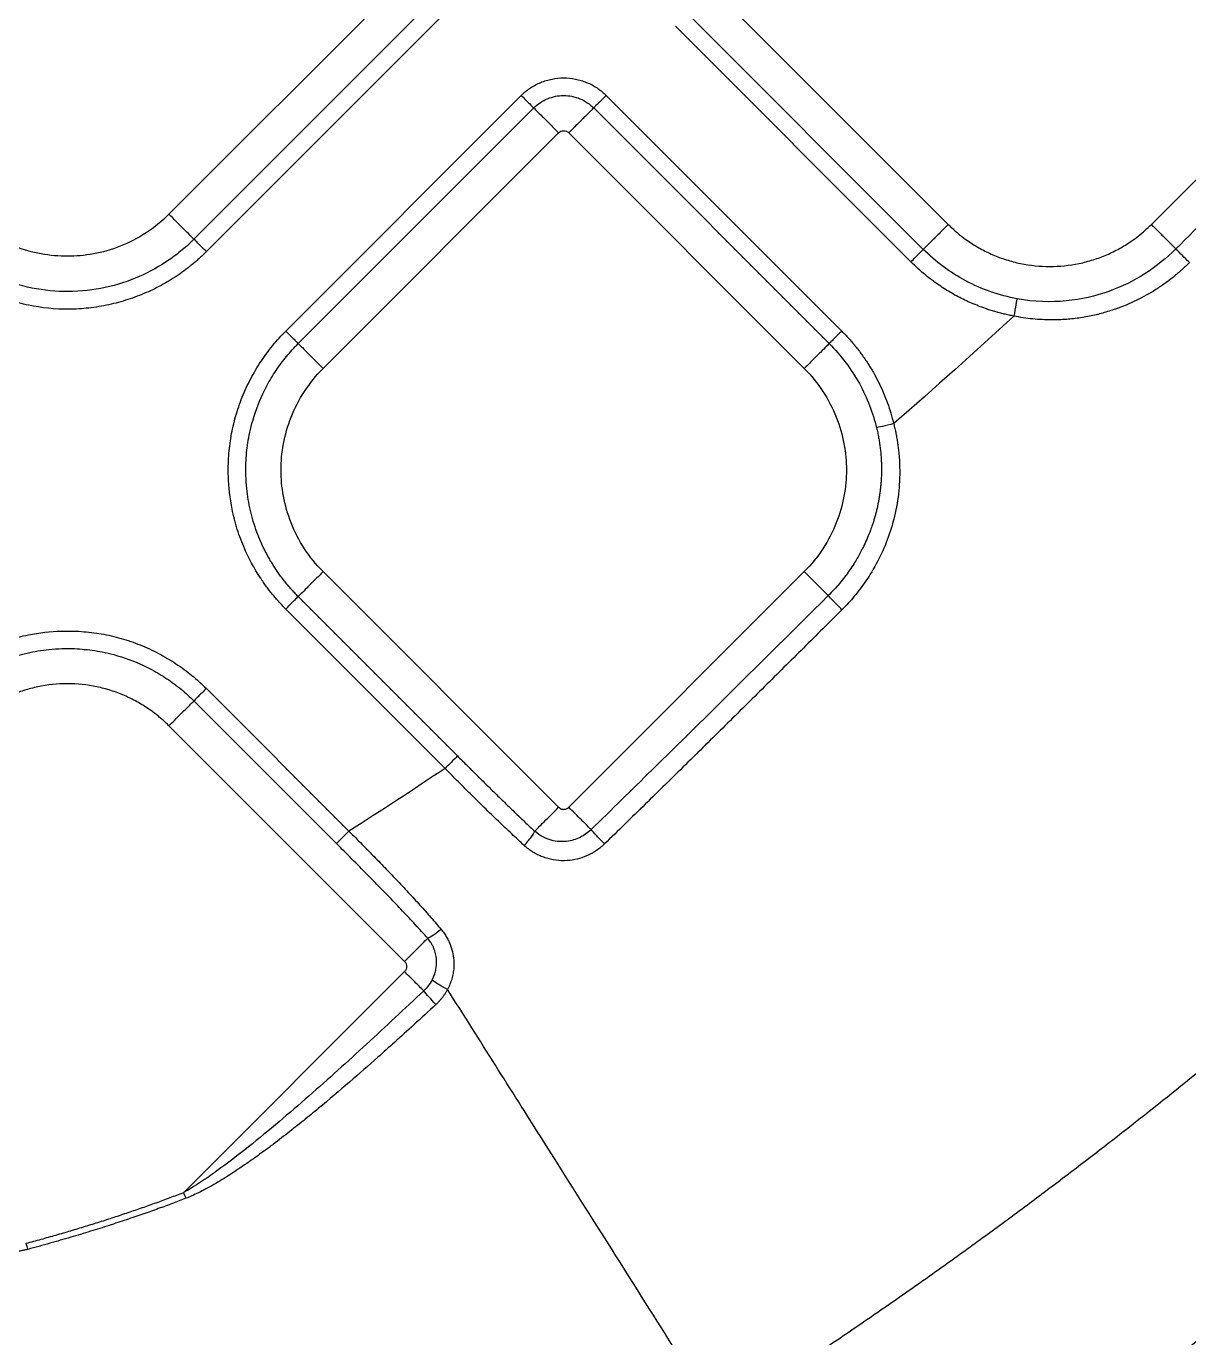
# Model space of a CAD drawing. Extents: x 0 to 84, y -21 to 126.
# Drawn here: x 47.715 to 50.966, y 25.892 to 29.559 of the extents above; entities that cross this region are included whole.
import ezdxf

# ---------------------------------------------------------------- set-up
doc = ezdxf.new("R2010")
doc.units = 0
doc.header["$MEASUREMENT"] = 0
doc.layers.add('1', color=4, linetype='Continuous')

# ---------------------------------------------------------------- blocks, each defined once
blk = doc.blocks.new('PRODIGY')
at = {"layer": '1', "color": 3, "linetype": 'Continuous', "lineweight": 25}
for p, q in [((48.7729, 29.6919), (48.1143, 29.0332)), ((50.2935, 29.0047), (49.6349, 29.6634)), ((50.8615, 29.0047), (51.5202, 29.6634)), ((48.8426, 29.6222), (48.184, 28.9635)), ((50.2238, 28.935), (49.5652, 29.5937)), ((48.8775, 29.5873), (48.2188, 28.9287)), ((50.189, 28.9002), (49.5303, 29.5588)), ((48.4408, 28.7067), (49.0994, 29.3653)), ((49.3369, 29.3653), (49.9955, 28.7067)), ((48.4756, 28.6718), (49.1343, 29.3305)), ((49.302, 29.3305), (49.9607, 28.6718)), ((48.5453, 28.6021), (49.204, 29.2608)), ((49.2323, 29.2608), (49.891, 28.6021)), ((48.5453, 28.0341), (49.204, 27.3755)), ((49.891, 28.0341), (49.2323, 27.3755)), ((48.4756, 27.9644), (48.9212, 27.5189)), ((48.8863, 27.4841), (48.4408, 27.9296)), ((48.2188, 27.7076), (48.6175, 27.3088)), ((48.5827, 27.274), (48.1839, 27.6727)), ((48.7729, 26.9444), (48.1142, 27.603)), ((48.7729, 26.9161), (48.1555, 26.2987))]:
    blk.add_line(p, q, dxfattribs=at)
for points, knots in [([(49.0994, 29.3653), (49.1014, 29.3673), (49.1053, 29.3711), (49.1116, 29.3764), (49.1181, 29.3815), (49.1271, 29.3878), (49.1389, 29.3949), (49.1539, 29.4019), (49.1694, 29.4075), (49.1907, 29.4128), (49.2181, 29.4157), (49.2456, 29.4128), (49.2669, 29.4075), (49.2824, 29.4019), (49.2974, 29.3949), (49.31, 29.3874), (49.3204, 29.3799), (49.329, 29.373), (49.3342, 29.3679), (49.3369, 29.3653)], [0, 0, 0, 0, 0.031198, 0.062422, 0.093752, 0.125266, 0.187622, 0.250173, 0.31267, 0.375042, 0.499989, 0.624937, 0.687308, 0.749825, 0.812368, 0.874743, 0.916727, 0.958417, 1, 1, 1, 1]), ([(50.9299, 28.9363), (50.9973, 29.0036), (51.155, 29.1613), (51.3127, 29.319), (51.4031, 29.4093)], [0, 0, 0, 0, 0.426871, 1, 1, 1, 1]), ([(49.0994, 29.3653), (49.1077, 29.3571), (49.116, 29.3489), (49.1286, 29.3362), (49.1329, 29.3319), (49.1343, 29.3305)], [0, 0, 0, 0, 0.5, 0.5, 1, 1, 1, 1]), ([(49.1343, 29.3305), (49.1451, 29.3414), (49.1584, 29.3501), (49.1872, 29.3621), (49.2028, 29.3652), (49.2335, 29.3652), (49.2491, 29.3621), (49.2779, 29.3501), (49.2912, 29.3414), (49.302, 29.3305)], [0, 0, 0, 0, 0.25, 0.25, 0.5, 0.5, 0.75, 0.75, 1, 1, 1, 1]), ([(49.3369, 29.3653), (49.3329, 29.3614), (49.3288, 29.3573), (49.3208, 29.3493), (49.317, 29.3455), (49.3105, 29.339), (49.3078, 29.3363), (49.3039, 29.3324), (49.3026, 29.3311), (49.302, 29.3305)], [0, 0, 0, 0, 0.25, 0.25, 0.5, 0.5, 0.75, 0.75, 1, 1, 1, 1]), ([(49.1343, 29.3305), (49.1356, 29.3292), (49.1383, 29.3265), (49.1466, 29.3182), (49.1523, 29.3125), (49.1656, 29.2993), (49.1732, 29.2917), (49.1887, 29.2761), (49.1966, 29.2682), (49.204, 29.2608)], [0, 0, 0, 0, 0.25, 0.25, 0.5, 0.5, 0.75, 0.75, 1, 1, 1, 1]), ([(49.302, 29.3305), (49.3007, 29.3292), (49.298, 29.3265), (49.2896, 29.3181), (49.284, 29.3125), (49.2707, 29.2992), (49.2631, 29.2916), (49.2476, 29.2761), (49.2397, 29.2682), (49.2323, 29.2608)], [0, 0, 0, 0, 0.25, 0.25, 0.5, 0.5, 0.75, 0.75, 1, 1, 1, 1]), ([(48.1143, 29.0332), (48.0947, 29.0136), (48.073, 28.9961), (48.0271, 28.9661), (48.0028, 28.9536), (47.9534, 28.934), (47.9282, 28.9269), (47.8785, 28.9177), (47.8539, 28.9156), (47.8066, 28.9156), (47.782, 28.9177), (47.7323, 28.9269), (47.7071, 28.934), (47.6577, 28.9536), (47.6334, 28.9661), (47.5875, 28.9961), (47.5659, 29.0136), (47.5463, 29.0332)], [0, 0, 0, 0, 0.125, 0.125, 0.25, 0.25, 0.375, 0.375, 0.5, 0.5, 0.625, 0.625, 0.75, 0.75, 0.875, 0.875, 1, 1, 1, 1]), ([(48.184, 28.9635), (48.1827, 28.9648), (48.1799, 28.9675), (48.1716, 28.9759), (48.1659, 28.9816), (48.1526, 28.9949), (48.145, 29.0025), (48.1295, 29.018), (48.1216, 29.0259), (48.1143, 29.0332)], [0, 0, 0, 0, 0.25, 0.25, 0.5, 0.5, 0.75, 0.75, 1, 1, 1, 1]), ([(50.2935, 29.0047), (50.2862, 28.9974), (50.2783, 28.9895), (50.2628, 28.974), (50.2552, 28.9664), (50.2419, 28.9531), (50.2362, 28.9474), (50.2279, 28.939), (50.2252, 28.9363), (50.2238, 28.935)], [0, 0, 0, 0, 0.25, 0.25, 0.5, 0.5, 0.75, 0.75, 1, 1, 1, 1]), ([(50.2935, 29.0047), (50.2965, 29.0019), (50.3023, 28.9961), (50.3114, 28.9879), (50.3206, 28.9799), (50.3302, 28.9722), (50.3399, 28.9648), (50.3572, 28.9526), (50.3828, 28.9367), (50.4183, 28.9193), (50.4558, 28.9053), (50.5087, 28.8914), (50.5775, 28.8842), (50.6464, 28.8914), (50.6993, 28.9053), (50.7368, 28.9193), (50.7723, 28.9368), (50.8014, 28.9547), (50.825, 28.9721), (50.8439, 28.9877), (50.8557, 28.9991), (50.8615, 29.0047)], [0, 0, 0, 0, 0.019458, 0.038879, 0.058283, 0.077687, 0.097108, 0.116567, 0.178329, 0.240094, 0.30443, 0.368769, 0.500007, 0.631244, 0.695581, 0.75992, 0.821682, 0.883447, 0.922321, 0.961124, 1, 1, 1, 1]), ([(50.8615, 29.0047), (50.8684, 28.9978), (50.8758, 28.9905), (50.8903, 28.9759), (50.8975, 28.9688), (50.9104, 28.9559), (50.916, 28.9502), (50.9249, 28.9414), (50.9281, 28.9382), (50.9299, 28.9363)], [0, 0, 0, 0, 0.25, 0.25, 0.5, 0.5, 0.75, 0.75, 1, 1, 1, 1]), ([(48.2188, 28.9287), (48.2154, 28.9253), (48.2086, 28.9186), (48.1981, 28.9089), (48.1874, 28.8995), (48.1765, 28.8904), (48.1654, 28.8817), (48.1541, 28.8732), (48.1321, 28.8576), (48.0983, 28.8366), (48.0503, 28.813), (47.9995, 28.7938), (47.9457, 28.7793), (47.8904, 28.7701), (47.8151, 28.7656), (47.7397, 28.7733), (47.6669, 28.7919), (47.615, 28.8108), (47.5658, 28.8345), (47.5278, 28.8579), (47.4993, 28.8783), (47.4793, 28.8942), (47.46, 28.9109), (47.4478, 28.9227), (47.4417, 28.9287)], [0, 0, 0, 0, 0.0166174, 0.0331677, 0.0496617, 0.0661107, 0.0825258, 0.0989183, 0.1152994, 0.1762698, 0.2371843, 0.3009618, 0.3648091, 0.430666, 0.495613, 0.62695, 0.691916, 0.7565624, 0.8189448, 0.8815631, 0.9112656, 0.9408633, 0.9704201, 1, 1, 1, 1]), ([(48.184, 28.9635), (48.1734, 28.9529), (48.1626, 28.9431), (48.1395, 28.9238), (48.1274, 28.9145), (48.0891, 28.8881), (48.0611, 28.8723), (48.0011, 28.846), (47.9691, 28.8355), (47.9027, 28.8211), (47.8683, 28.8173), (47.7993, 28.8168), (47.7647, 28.8202), (47.6974, 28.8338), (47.6647, 28.844), (47.6032, 28.8703), (47.5744, 28.8862), (47.5217, 28.9223), (47.4978, 28.9423), (47.4766, 28.9635)], [0, 0, 0, 0, 0.0625, 0.0625, 0.125, 0.125, 0.25, 0.25, 0.375, 0.375, 0.5, 0.5, 0.625, 0.625, 0.75, 0.75, 0.875, 0.875, 1, 1, 1, 1]), ([(48.2188, 28.9287), (48.2151, 28.9324), (48.2112, 28.9363), (48.2034, 28.9441), (48.1996, 28.9479), (48.193, 28.9545), (48.1901, 28.9573), (48.186, 28.9615), (48.1846, 28.9629), (48.184, 28.9635)], [0, 0, 0, 0, 0.25, 0.25, 0.5, 0.5, 0.75, 0.75, 1, 1, 1, 1]), ([(50.189, 28.9002), (50.1929, 28.9041), (50.1971, 28.9082), (50.205, 28.9162), (50.2088, 28.92), (50.2154, 28.9265), (50.2181, 28.9292), (50.222, 28.9332), (50.2232, 28.9344), (50.2238, 28.935)], [0, 0, 0, 0, 0.25, 0.25, 0.5, 0.5, 0.75, 0.75, 1, 1, 1, 1]), ([(50.4859, 28.797), (50.4361, 28.8063), (50.3872, 28.8234), (50.2981, 28.8708), (50.2579, 28.901), (50.2238, 28.935)], [0, 0, 0, 0, 0.5, 0.5, 1, 1, 1, 1]), ([(50.9299, 28.9363), (50.9043, 28.9107), (50.8758, 28.8877), (50.8133, 28.8477), (50.7792, 28.8307), (50.7055, 28.8044), (50.6658, 28.7951), (50.5803, 28.7868), (50.5345, 28.7879), (50.4859, 28.797)], [0, 0, 0, 0, 0.25, 0.25, 0.5, 0.5, 0.75, 0.75, 1, 1, 1, 1]), ([(50.9681, 28.898), (50.9598, 28.9064), (50.9511, 28.9151), (50.9372, 28.929), (50.9321, 28.9342), (50.9299, 28.9363)], [0, 0, 0, 0, 0.5, 0.5, 1, 1, 1, 1]), ([(50.4768, 28.7485), (50.4723, 28.7494), (50.4634, 28.7511), (50.45, 28.7542), (50.4368, 28.7575), (50.4236, 28.7612), (50.4105, 28.7652), (50.3887, 28.7724), (50.3586, 28.7841), (50.3212, 28.8021), (50.2852, 28.8228), (50.2547, 28.8436), (50.2294, 28.8633), (50.2086, 28.8811), (50.1955, 28.8938), (50.189, 28.9002)], [0, 0, 0, 0, 0.041477, 0.082904, 0.124305, 0.165706, 0.207133, 0.248612, 0.374308, 0.50001, 0.625705, 0.751407, 0.834304, 0.9171, 1, 1, 1, 1]), ([(50.9681, 28.898), (50.9645, 28.8945), (50.9574, 28.8874), (50.9462, 28.8772), (50.9349, 28.8673), (50.9233, 28.8577), (50.9114, 28.8485), (50.8993, 28.8395), (50.8869, 28.831), (50.861, 28.814), (50.82, 28.7912), (50.7696, 28.7703), (50.7255, 28.7566), (50.6878, 28.7476), (50.6488, 28.7413), (50.6134, 28.7383), (50.5826, 28.7376), (50.5562, 28.7383), (50.5298, 28.7404), (50.5033, 28.7436), (50.4857, 28.7469), (50.4768, 28.7485)], [0, 0, 0, 0, 0.02828, 0.056488, 0.084642, 0.112762, 0.140867, 0.168976, 0.197109, 0.225285, 0.34261, 0.459824, 0.530753, 0.601684, 0.677005, 0.751983, 0.800954, 0.850133, 0.899629, 0.949549, 1, 1, 1, 1]), ([(50.4859, 28.797), (50.4855, 28.7951), (50.4844, 28.789), (50.4811, 28.7715), (50.479, 28.76), (50.4768, 28.7485)], [0, 0, 0, 0, 0.5, 0.5, 1, 1, 1, 1]), ([(48.4408, 27.9296), (48.4373, 27.9331), (48.4303, 27.9403), (48.4202, 27.9513), (48.4104, 27.9625), (48.4008, 27.9741), (48.3916, 27.9859), (48.3827, 27.9979), (48.3675, 28.0198), (48.3475, 28.0523), (48.3241, 28.0997), (48.3044, 28.1519), (48.287, 28.2199), (48.2792, 28.2891), (48.2805, 28.3575), (48.2872, 28.4134), (48.2998, 28.4685), (48.3182, 28.5221), (48.342, 28.5735), (48.3659, 28.6139), (48.3872, 28.6445), (48.4041, 28.6663), (48.4218, 28.6872), (48.4345, 28.7002), (48.4408, 28.7067)], [0, 0, 0, 0, 0.017341, 0.034665, 0.051985, 0.069313, 0.086663, 0.104047, 0.121478, 0.179141, 0.236743, 0.304922, 0.372836, 0.480686, 0.54577, 0.610337, 0.67596, 0.741895, 0.807114, 0.872629, 0.904913, 0.936849, 0.968517, 1, 1, 1, 1]), ([(48.4756, 27.9644), (48.4724, 27.9678), (48.4659, 27.9744), (48.4565, 27.9846), (48.4475, 27.995), (48.4388, 28.0055), (48.4305, 28.0162), (48.4225, 28.027), (48.4149, 28.0379), (48.4077, 28.049), (48.4008, 28.0601), (48.3942, 28.0713), (48.3881, 28.0825), (48.3822, 28.0938), (48.3766, 28.1053), (48.369, 28.1221), (48.3557, 28.1549), (48.3409, 28.2045), (48.3319, 28.2579), (48.3285, 28.3095), (48.3298, 28.3595), (48.3366, 28.408), (48.3501, 28.4659), (48.367, 28.5121), (48.3877, 28.5534), (48.4, 28.5752), (48.4134, 28.5963), (48.4277, 28.6166), (48.4429, 28.636), (48.4588, 28.6545), (48.47, 28.6661), (48.4756, 28.6718)], [0, 0, 0, 0, 0.017777, 0.035429, 0.05295, 0.070335, 0.087579, 0.104677, 0.121626, 0.138422, 0.15506, 0.171537, 0.18785, 0.204007, 0.220236, 0.23663, 0.2744, 0.355233, 0.434068, 0.480754, 0.552371, 0.624938, 0.667358, 0.779414, 0.811539, 0.843523, 0.875326, 0.90691, 0.93824, 0.96928, 1, 1, 1, 1]), ([(48.4408, 28.7067), (48.4447, 28.7028), (48.4489, 28.6986), (48.4568, 28.6907), (48.4606, 28.6868), (48.4672, 28.6803), (48.4699, 28.6776), (48.4738, 28.6737), (48.475, 28.6725), (48.4756, 28.6718)], [0, 0, 0, 0, 0.25, 0.25, 0.5, 0.5, 0.75, 0.75, 1, 1, 1, 1]), ([(48.4756, 28.6718), (48.477, 28.6705), (48.4797, 28.6678), (48.488, 28.6595), (48.4937, 28.6538), (48.507, 28.6405), (48.5146, 28.6329), (48.5301, 28.6174), (48.538, 28.6095), (48.5453, 28.6021)], [0, 0, 0, 0, 0.25, 0.25, 0.5, 0.5, 0.75, 0.75, 1, 1, 1, 1]), ([(49.9607, 28.6718), (49.9594, 28.6705), (49.9567, 28.6678), (49.9483, 28.6595), (49.9426, 28.6538), (49.9293, 28.6405), (49.9217, 28.6329), (49.9062, 28.6174), (49.8983, 28.6095), (49.891, 28.6021)], [0, 0, 0, 0, 0.25, 0.25, 0.5, 0.5, 0.75, 0.75, 1, 1, 1, 1]), ([(49.9955, 28.7067), (49.9918, 28.703), (49.9879, 28.6991), (49.9801, 28.6913), (49.9763, 28.6875), (49.9697, 28.6809), (49.9669, 28.678), (49.9627, 28.6738), (49.9613, 28.6725), (49.9607, 28.6718)], [0, 0, 0, 0, 0.25, 0.25, 0.5, 0.5, 0.75, 0.75, 1, 1, 1, 1]), ([(49.9607, 28.6718), (49.9943, 28.6382), (50.0227, 28.6), (50.067, 28.5197), (50.083, 28.4777), (50.093, 28.4362)], [0, 0, 0, 0, 0.5, 0.5, 1, 1, 1, 1]), ([(49.9955, 28.7067), (49.999, 28.7031), (50.0061, 28.6959), (50.0163, 28.6849), (50.0262, 28.6735), (50.0357, 28.662), (50.0449, 28.6501), (50.0538, 28.6381), (50.0624, 28.6258), (50.0706, 28.6132), (50.0785, 28.6004), (50.0886, 28.583), (50.1003, 28.5608), (50.1129, 28.5334), (50.1238, 28.5055), (50.1334, 28.477), (50.1384, 28.4576), (50.1409, 28.4479)], [0, 0, 0, 0, 0.050227, 0.100305, 0.150269, 0.200158, 0.25001, 0.299862, 0.349751, 0.399717, 0.449795, 0.500023, 0.600319, 0.700163, 0.799857, 0.899703, 1, 1, 1, 1]), ([(48.5453, 28.0341), (48.5257, 28.0538), (48.5082, 28.0754), (48.4782, 28.1213), (48.4657, 28.1456), (48.4461, 28.195), (48.439, 28.2202), (48.4298, 28.2699), (48.4277, 28.2945), (48.4277, 28.3418), (48.4298, 28.3664), (48.439, 28.4161), (48.4461, 28.4413), (48.4657, 28.4907), (48.4782, 28.515), (48.5082, 28.5609), (48.5257, 28.5825), (48.5453, 28.6021)], [0, 0, 0, 0, 0.125, 0.125, 0.25, 0.25, 0.375, 0.375, 0.5, 0.5, 0.625, 0.625, 0.75, 0.75, 0.875, 0.875, 1, 1, 1, 1]), ([(49.891, 28.6021), (49.9106, 28.5825), (49.9281, 28.5609), (49.9581, 28.515), (49.9706, 28.4907), (49.9902, 28.4413), (49.9973, 28.4161), (50.0065, 28.3664), (50.0086, 28.3418), (50.0086, 28.2945), (50.0065, 28.2699), (49.9973, 28.2202), (49.9902, 28.195), (49.9706, 28.1456), (49.9581, 28.1213), (49.9281, 28.0754), (49.9106, 28.0538), (49.891, 28.0341)], [0, 0, 0, 0, 0.125, 0.125, 0.25, 0.25, 0.375, 0.375, 0.5, 0.5, 0.625, 0.625, 0.75, 0.75, 0.875, 0.875, 1, 1, 1, 1]), ([(50.093, 28.4362), (50.0941, 28.4316), (50.0963, 28.4225), (50.0989, 28.4087), (50.1012, 28.3951), (50.1031, 28.3817), (50.1046, 28.3683), (50.1057, 28.3552), (50.1064, 28.3422), (50.1068, 28.3293), (50.1069, 28.3166), (50.1066, 28.304), (50.106, 28.2916), (50.1051, 28.2794), (50.1039, 28.2673), (50.1025, 28.2554), (50.1007, 28.2436), (50.0987, 28.232), (50.0965, 28.2205), (50.094, 28.2092), (50.0912, 28.198), (50.0882, 28.187), (50.085, 28.1762), (50.081, 28.1637), (50.073, 28.1411), (50.0618, 28.1146), (50.0462, 28.0839), (50.0324, 28.0601), (50.0176, 28.0378), (50.0038, 28.019), (49.9893, 28.001), (49.9741, 27.9836), (49.9633, 27.9726), (49.958, 27.9671)], [0, 0, 0, 0, 0.027815, 0.055219, 0.082222, 0.108839, 0.135082, 0.160966, 0.186504, 0.211711, 0.236602, 0.261193, 0.2855, 0.30954, 0.333329, 0.356878, 0.380201, 0.40331, 0.426216, 0.44893, 0.471462, 0.493824, 0.516024, 0.538074, 0.570821, 0.657057, 0.706897, 0.773029, 0.818816, 0.864352, 0.909693, 0.954892, 1, 1, 1, 1]), ([(50.1409, 28.4479), (50.1421, 28.4433), (50.1443, 28.4342), (50.1472, 28.4204), (50.1498, 28.4066), (50.152, 28.3926), (50.1539, 28.3786), (50.1563, 28.3563), (50.1581, 28.3256), (50.1574, 28.2757), (50.1504, 28.2152), (50.1331, 28.1476), (50.1082, 28.0844), (50.083, 28.0382), (50.0616, 28.0056), (50.0467, 27.985), (50.0309, 27.9651), (50.0141, 27.9459), (50.0022, 27.9338), (49.9963, 27.9277)], [0, 0, 0, 0, 0.024909, 0.049809, 0.074718, 0.099652, 0.124628, 0.149663, 0.218816, 0.288086, 0.414434, 0.541084, 0.657872, 0.774949, 0.819984, 0.864917, 0.909839, 0.954838, 1, 1, 1, 1]), ([(50.1409, 28.4479), (50.1296, 28.4451), (50.1183, 28.4423), (50.1009, 28.4381), (50.0949, 28.4367), (50.093, 28.4362)], [0, 0, 0, 0, 0.5, 0.5, 1, 1, 1, 1]), ([(52.6513, 28.1611), (52.5986, 28.1084), (52.506, 28.0158), (52.361, 27.8718), (52.2186, 27.7321), (52.0012, 27.5221), (51.7207, 27.2595), (51.4209, 26.993), (51.1707, 26.7804), (50.9702, 26.6157), (50.7674, 26.4549), (50.5942, 26.3223), (50.4514, 26.2162), (50.3398, 26.1347), (50.2271, 26.0543), (50.1135, 25.9748), (49.9991, 25.8964), (49.8838, 25.8191), (49.7678, 25.7429), (49.6898, 25.6931), (49.6508, 25.6682)], [0, 0, 0, 0, 0.057161, 0.100529, 0.156792, 0.210186, 0.332506, 0.451558, 0.517962, 0.584399, 0.65065, 0.71651, 0.751786, 0.787139, 0.822554, 0.858014, 0.893503, 0.929007, 0.964511, 1, 1, 1, 1]), ([(48.5453, 28.0341), (48.538, 28.0268), (48.5301, 28.0189), (48.5146, 28.0034), (48.507, 27.9958), (48.4937, 27.9825), (48.488, 27.9768), (48.4797, 27.9685), (48.477, 27.9658), (48.4756, 27.9644)], [0, 0, 0, 0, 0.25, 0.25, 0.5, 0.5, 0.75, 0.75, 1, 1, 1, 1]), ([(49.958, 27.9671), (49.9557, 27.9695), (49.9522, 27.9729), (49.9431, 27.982), (49.9375, 27.9876), (49.925, 28.0001), (49.9182, 28.0069), (49.9044, 28.0207), (49.8975, 28.0276), (49.891, 28.0341)], [0, 0, 0, 0, 0.25, 0.25, 0.5, 0.5, 0.75, 0.75, 1, 1, 1, 1]), ([(48.4408, 27.9296), (48.4445, 27.9333), (48.4484, 27.9372), (48.4562, 27.945), (48.46, 27.9488), (48.4666, 27.9554), (48.4695, 27.9583), (48.4736, 27.9624), (48.475, 27.9638), (48.4756, 27.9644)], [0, 0, 0, 0, 0.25, 0.25, 0.5, 0.5, 0.75, 0.75, 1, 1, 1, 1]), ([(49.958, 27.9671), (49.8506, 27.8605), (49.7417, 27.7525), (49.5207, 27.5343), (49.4086, 27.424), (49.2948, 27.3129)], [0, 0, 0, 0, 0.5, 0.5, 1, 1, 1, 1]), ([(49.9963, 27.9277), (49.9882, 27.9359), (49.9797, 27.9445), (49.9658, 27.9588), (49.9605, 27.9644), (49.958, 27.9671)], [0, 0, 0, 0, 0.5, 0.5, 1, 1, 1, 1]), ([(49.9963, 27.9277), (49.9604, 27.892), (49.8882, 27.8203), (49.7794, 27.7123), (49.6694, 27.6035), (49.5582, 27.4939), (49.4458, 27.3835), (49.3702, 27.3099), (49.3323, 27.2729)], [0, 0, 0, 0, 0.1628528, 0.3272374, 0.4931473, 0.6605784, 0.8295291, 1, 1, 1, 1]), ([(47.4417, 27.7076), (47.4452, 27.7111), (47.4523, 27.7181), (47.4633, 27.7282), (47.4746, 27.738), (47.4861, 27.7475), (47.4979, 27.7567), (47.51, 27.7656), (47.5318, 27.7808), (47.5644, 27.8008), (47.6118, 27.8242), (47.664, 27.8439), (47.732, 27.8614), (47.8012, 27.8691), (47.8696, 27.8678), (47.9254, 27.8611), (47.9805, 27.8486), (48.0341, 27.8302), (48.0855, 27.8063), (48.1259, 27.7824), (48.1566, 27.7611), (48.1784, 27.7443), (48.1993, 27.7265), (48.2123, 27.7139), (48.2188, 27.7076)], [0, 0, 0, 0, 0.017341, 0.034665, 0.051985, 0.069313, 0.086663, 0.104047, 0.121478, 0.179141, 0.236743, 0.304922, 0.372836, 0.480686, 0.54577, 0.610337, 0.67596, 0.741895, 0.807114, 0.872629, 0.904913, 0.936849, 0.968517, 1, 1, 1, 1]), ([(47.4765, 27.6727), (47.4798, 27.676), (47.4865, 27.6825), (47.4967, 27.6919), (47.5071, 27.7009), (47.5176, 27.7096), (47.5283, 27.7179), (47.5391, 27.7259), (47.55, 27.7335), (47.5611, 27.7407), (47.5722, 27.7476), (47.5833, 27.7541), (47.5946, 27.7603), (47.6059, 27.7662), (47.6174, 27.7718), (47.6342, 27.7794), (47.6669, 27.7926), (47.7166, 27.8075), (47.77, 27.8164), (47.8216, 27.8199), (47.8716, 27.8186), (47.9201, 27.8118), (47.978, 27.7983), (48.0242, 27.7814), (48.0655, 27.7607), (48.0873, 27.7483), (48.1084, 27.735), (48.1287, 27.7207), (48.1481, 27.7055), (48.1666, 27.6896), (48.1782, 27.6783), (48.1839, 27.6727)], [0, 0, 0, 0, 0.017777, 0.035429, 0.05295, 0.070335, 0.087579, 0.104677, 0.121626, 0.138421, 0.155059, 0.171537, 0.18785, 0.204007, 0.220236, 0.23663, 0.2744, 0.355233, 0.434067, 0.480754, 0.552372, 0.624938, 0.667358, 0.779414, 0.811539, 0.843523, 0.875326, 0.90691, 0.93824, 0.96928, 1, 1, 1, 1]), ([(50.069, 25.2107), (50.0892, 25.2244), (50.1296, 25.2518), (50.1897, 25.2931), (50.2493, 25.3345), (50.3083, 25.376), (50.3669, 25.4175), (50.425, 25.4591), (50.4826, 25.5007), (50.5397, 25.5423), (50.5963, 25.584), (50.6525, 25.6257), (50.7081, 25.6674), (50.7632, 25.7091), (50.8179, 25.7508), (50.872, 25.7925), (51.0425, 25.9249), (51.3263, 26.1533), (51.7076, 26.4795), (52.074, 26.8103), (52.3787, 27.0988), (52.6347, 27.3489), (52.8424, 27.5556), (52.9803, 27.6943), (53.049, 27.7634)], [0, 0, 0, 0, 0.01876, 0.037418, 0.055974, 0.074429, 0.092781, 0.111032, 0.129179, 0.147225, 0.165167, 0.183006, 0.200742, 0.218375, 0.235903, 0.253327, 0.270646, 0.40095, 0.531522, 0.653345, 0.777016, 0.85107, 0.925839, 1, 1, 1, 1]), ([(48.1142, 27.603), (48.1113, 27.6059), (48.1055, 27.6116), (48.0964, 27.6199), (48.0871, 27.6278), (48.0776, 27.6355), (48.0678, 27.6429), (48.0506, 27.6552), (48.025, 27.671), (47.9895, 27.6884), (47.952, 27.7025), (47.8991, 27.7164), (47.8302, 27.7235), (47.7614, 27.7164), (47.7085, 27.7025), (47.6709, 27.6884), (47.6355, 27.671), (47.6064, 27.653), (47.5828, 27.6357), (47.5639, 27.62), (47.5521, 27.6087), (47.5462, 27.603)], [0, 0, 0, 0, 0.019458, 0.038879, 0.058283, 0.077687, 0.097108, 0.116567, 0.178329, 0.240094, 0.30443, 0.368769, 0.500007, 0.631244, 0.695581, 0.75992, 0.821682, 0.883447, 0.922321, 0.961124, 1, 1, 1, 1]), ([(48.2188, 27.7076), (48.2149, 27.7037), (48.2107, 27.6995), (48.2027, 27.6915), (48.1989, 27.6877), (48.1924, 27.6812), (48.1897, 27.6785), (48.1858, 27.6746), (48.1845, 27.6733), (48.1839, 27.6727)], [0, 0, 0, 0, 0.25, 0.25, 0.5, 0.5, 0.75, 0.75, 1, 1, 1, 1]), ([(48.1142, 27.603), (48.1216, 27.6104), (48.1295, 27.6183), (48.145, 27.6338), (48.1526, 27.6414), (48.1659, 27.6547), (48.1716, 27.6604), (48.1799, 27.6687), (48.1826, 27.6714), (48.1839, 27.6727)], [0, 0, 0, 0, 0.25, 0.25, 0.5, 0.5, 0.75, 0.75, 1, 1, 1, 1]), ([(48.9212, 27.5189), (48.9198, 27.5175), (48.9154, 27.5132), (48.9028, 27.5006), (48.8946, 27.4923), (48.8863, 27.4841)], [0, 0, 0, 0, 0.5, 0.5, 1, 1, 1, 1]), ([(48.9212, 27.5189), (48.9291, 27.511), (48.9449, 27.4952), (48.9687, 27.4716), (48.9925, 27.448), (49.0164, 27.4245), (49.0403, 27.401), (49.0643, 27.3777), (49.0884, 27.3544), (49.1126, 27.3313), (49.1288, 27.3161), (49.137, 27.3084)], [0, 0, 0, 0, 0.1110617, 0.2221013, 0.3331327, 0.4441703, 0.555229, 0.6663244, 0.7774729, 0.888692, 1, 1, 1, 1]), ([(49.1076, 27.2687), (49.1019, 27.2739), (49.0902, 27.2847), (49.0725, 27.3013), (49.0541, 27.3186), (49.0353, 27.3366), (49.0158, 27.3553), (48.9926, 27.378), (48.9637, 27.4065), (48.9271, 27.443), (48.9006, 27.4697), (48.8863, 27.4841)], [0, 0, 0, 0, 0.076213, 0.155242, 0.237091, 0.32176, 0.409251, 0.499565, 0.636621, 0.803435, 1, 1, 1, 1]), ([(49.137, 27.3084), (49.1392, 27.3107), (49.1427, 27.3142), (49.1518, 27.3233), (49.1574, 27.3289), (49.1699, 27.3414), (49.1767, 27.3482), (49.1905, 27.362), (49.1975, 27.3689), (49.204, 27.3755)], [0, 0, 0, 0, 0.25, 0.25, 0.5, 0.5, 0.75, 0.75, 1, 1, 1, 1]), ([(49.204, 27.3755), (49.2047, 27.3749), (49.2059, 27.3737), (49.2081, 27.3723), (49.2109, 27.3709), (49.2142, 27.3699), (49.2182, 27.3695), (49.2221, 27.3699), (49.2258, 27.3711), (49.2294, 27.3729), (49.2313, 27.3746), (49.2323, 27.3755)], [0, 0, 0, 0, 0.082905, 0.165885, 0.250407, 0.376046, 0.500113, 0.624129, 0.749819, 0.875798, 1, 1, 1, 1]), ([(49.2948, 27.3129), (49.2918, 27.3159), (49.2879, 27.3199), (49.2787, 27.3291), (49.2734, 27.3344), (49.262, 27.3457), (49.256, 27.3517), (49.244, 27.3638), (49.238, 27.3698), (49.2323, 27.3755)], [0, 0, 0, 0, 0.25, 0.25, 0.5, 0.5, 0.75, 0.75, 1, 1, 1, 1]), ([(48.6175, 27.3088), (48.6093, 27.3006), (48.601, 27.2923), (48.5884, 27.2797), (48.584, 27.2754), (48.5827, 27.274)], [0, 0, 0, 0, 0.5, 0.5, 1, 1, 1, 1]), ([(48.6175, 27.3088), (48.6238, 27.3025), (48.6359, 27.2903), (48.6532, 27.2727), (48.6689, 27.2568), (48.6903, 27.235), (48.7169, 27.2077), (48.7503, 27.1729), (48.7832, 27.1379), (48.8158, 27.1023), (48.8465, 27.068), (48.8659, 27.0453), (48.8754, 27.0342)], [0, 0, 0, 0, 0.070991, 0.136019, 0.195083, 0.248182, 0.378072, 0.497252, 0.631247, 0.759685, 0.882593, 1, 1, 1, 1]), ([(49.1076, 27.2687), (49.1148, 27.2765), (49.1217, 27.2848), (49.1322, 27.299), (49.1358, 27.3049), (49.137, 27.3084)], [0, 0, 0, 0, 0.5, 0.5, 1, 1, 1, 1]), ([(49.2948, 27.3129), (49.2858, 27.3042), (49.2753, 27.2969), (49.2522, 27.2857), (49.2396, 27.2818), (49.2194, 27.2794), (49.2125, 27.2792), (49.1982, 27.2801), (49.1907, 27.2813), (49.1754, 27.2854), (49.1676, 27.2884), (49.152, 27.2966), (49.1442, 27.3018), (49.137, 27.3084)], [0, 0, 0, 0, 0.25, 0.25, 0.5, 0.5, 0.625, 0.625, 0.75, 0.75, 0.875, 0.875, 1, 1, 1, 1]), ([(49.3323, 27.2729), (49.3249, 27.2805), (49.317, 27.2887), (49.3036, 27.303), (49.2981, 27.3091), (49.2948, 27.3129)], [0, 0, 0, 0, 0.5, 0.5, 1, 1, 1, 1]), ([(48.8379, 27.0094), (48.8322, 27.0157), (48.8208, 27.0284), (48.8033, 27.0473), (48.7856, 27.0663), (48.7675, 27.0854), (48.7492, 27.1046), (48.7306, 27.1239), (48.7039, 27.1515), (48.6691, 27.187), (48.626, 27.2306), (48.5971, 27.2595), (48.5827, 27.274)], [0, 0, 0, 0, 0.069668, 0.139971, 0.210917, 0.282517, 0.354779, 0.427711, 0.501321, 0.667385, 0.833587, 1, 1, 1, 1]), ([(49.3323, 27.2729), (49.3306, 27.2713), (49.3271, 27.2681), (49.3217, 27.2635), (49.3161, 27.2591), (49.3102, 27.2549), (49.3037, 27.2506), (49.2964, 27.2464), (49.2829, 27.2394), (49.2627, 27.2317), (49.2344, 27.2261), (49.2042, 27.2255), (49.1786, 27.2302), (49.159, 27.2366), (49.145, 27.2427), (49.1317, 27.2501), (49.1191, 27.2587), (49.1115, 27.2653), (49.1076, 27.2687)], [0, 0, 0, 0, 0.028446, 0.056984, 0.08567, 0.114558, 0.143703, 0.179789, 0.215672, 0.326889, 0.438942, 0.564014, 0.690185, 0.753138, 0.81506, 0.876482, 0.937948, 1, 1, 1, 1]), ([(48.8754, 27.0342), (48.8682, 27.0281), (48.8607, 27.0224), (48.8475, 27.0137), (48.8418, 27.0106), (48.8379, 27.0094)], [0, 0, 0, 0, 0.5, 0.5, 1, 1, 1, 1]), ([(48.8754, 27.0342), (48.8768, 27.0325), (48.8796, 27.0291), (48.8835, 27.0238), (48.8872, 27.0182), (48.8918, 27.0106), (48.8968, 27.0009), (48.9032, 26.9854), (48.9088, 26.9659), (48.9113, 26.9448), (48.911, 26.9265), (48.9091, 26.911), (48.9055, 26.8958), (48.9003, 26.8808), (48.8956, 26.8712), (48.8932, 26.8663)], [0, 0, 0, 0, 0.03649, 0.073385, 0.110763, 0.1487, 0.221431, 0.294785, 0.428971, 0.562262, 0.649627, 0.736118, 0.822702, 0.91035, 1, 1, 1, 1]), ([(48.7729, 26.9444), (48.779, 26.9505), (48.7855, 26.9569), (48.7984, 26.9698), (48.8048, 26.9763), (48.8168, 26.9882), (48.8223, 26.9937), (48.8315, 27.003), (48.8352, 27.0067), (48.8379, 27.0094)], [0, 0, 0, 0, 0.25, 0.25, 0.5, 0.5, 0.75, 0.75, 1, 1, 1, 1]), ([(48.8499, 26.8924), (48.8508, 26.8943), (48.8527, 26.8981), (48.8553, 26.904), (48.8576, 26.9103), (48.86, 26.9188), (48.8623, 26.9305), (48.863, 26.9457), (48.8612, 26.9621), (48.8576, 26.9749), (48.8538, 26.9845), (48.8504, 26.9914), (48.8453, 27.0001), (48.8408, 27.0059), (48.8379, 27.0094)], [0, 0, 0, 0, 0.049719, 0.101215, 0.154532, 0.209712, 0.312154, 0.44041, 0.572735, 0.707429, 0.759102, 0.823448, 0.891033, 1, 1, 1, 1]), ([(48.8267, 26.8623), (48.8197, 26.8693), (48.8108, 26.8781), (48.7919, 26.897), (48.782, 26.907), (48.7729, 26.9161)], [0, 0, 0, 0, 0.5, 0.5, 1, 1, 1, 1]), ([(48.8932, 26.8663), (48.885, 26.8705), (48.8764, 26.8752), (48.8612, 26.8843), (48.8545, 26.8888), (48.8499, 26.8924)], [0, 0, 0, 0, 0.5, 0.5, 1, 1, 1, 1]), ([(48.8267, 26.8623), (48.7733, 26.8119), (48.7203, 26.7625), (48.6138, 26.6646), (48.5601, 26.6161), (48.4507, 26.5201), (48.3947, 26.4725), (48.3079, 26.4033), (48.2784, 26.3806), (48.2332, 26.348), (48.2179, 26.3374), (48.1871, 26.3171), (48.1716, 26.3074), (48.1555, 26.2987)], [0, 0, 0, 0, 0.25, 0.25, 0.5, 0.5, 0.75, 0.75, 0.875, 0.875, 0.9375, 0.9375, 1, 1, 1, 1]), ([(48.8607, 26.824), (48.8545, 26.8306), (48.8478, 26.8379), (48.8359, 26.8513), (48.8305, 26.8576), (48.8267, 26.8623)], [0, 0, 0, 0, 0.5, 0.5, 1, 1, 1, 1]), ([(48.8932, 26.8663), (48.892, 26.8641), (48.8895, 26.8596), (48.8854, 26.853), (48.8811, 26.8467), (48.8764, 26.8407), (48.8715, 26.8349), (48.8662, 26.8293), (48.8625, 26.8258), (48.8607, 26.824)], [0, 0, 0, 0, 0.144843, 0.288464, 0.4311948, 0.573373, 0.7153391, 0.8574349, 1, 1, 1, 1]), ([(49.6508, 25.6682), (49.6278, 25.7046), (49.5925, 25.7604), (49.5, 25.9066), (49.4428, 25.9971), (49.3104, 26.2065), (49.2353, 26.3254), (49.0722, 26.5832), (48.9844, 26.7222), (48.8932, 26.8663)], [0, 0, 0, 0, 0.25, 0.25, 0.5, 0.5, 0.75, 0.75, 1, 1, 1, 1]), ([(48.8607, 26.824), (48.8401, 26.8051), (48.8017, 26.7696), (48.7477, 26.7206), (48.688, 26.6672), (48.6176, 26.6053), (48.5479, 26.5463), (48.49, 26.499), (48.4457, 26.4638), (48.4015, 26.4298), (48.3548, 26.3956), (48.3094, 26.3641), (48.27, 26.3387), (48.2402, 26.3209), (48.2182, 26.3086), (48.1979, 26.2982), (48.1794, 26.2893), (48.1674, 26.2845), (48.1618, 26.2823)], [0, 0, 0, 0, 0.09444, 0.176506, 0.246667, 0.365193, 0.493219, 0.55534, 0.617894, 0.684749, 0.743978, 0.813571, 0.871472, 0.902471, 0.930835, 0.956547, 0.9796, 1, 1, 1, 1]), ([(47.715, 26.1567), (47.729, 26.1604), (47.7569, 26.1679), (47.7984, 26.1796), (47.8395, 26.1916), (47.8803, 26.2039), (47.9207, 26.2165), (47.9607, 26.2294), (48.0004, 26.2427), (48.0397, 26.2562), (48.0787, 26.27), (48.1173, 26.2841), (48.1428, 26.2939), (48.1555, 26.2987)], [0, 0, 0, 0, 0.093716, 0.186846, 0.279398, 0.37138, 0.462801, 0.553668, 0.64399, 0.733776, 0.823033, 0.911772, 1, 1, 1, 1]), ([(48.1618, 26.2823), (48.1494, 26.2775), (48.1237, 26.2677), (48.0835, 26.253), (48.0405, 26.2378), (47.9946, 26.2221), (47.9457, 26.206), (47.8936, 26.1896), (47.8385, 26.1729), (47.7802, 26.1561), (47.7401, 26.1452), (47.7196, 26.1396)], [0, 0, 0, 0, 0.085809, 0.177717, 0.27582, 0.380213, 0.490996, 0.608267, 0.732127, 0.862674, 1, 1, 1, 1]), ([(47.7196, 26.1396), (47.7167, 26.1389), (47.7108, 26.1374), (47.7018, 26.1356), (47.6925, 26.1342), (47.6829, 26.133), (47.6731, 26.1322), (47.6567, 26.1314), (47.6335, 26.1318), (47.6037, 26.1351), (47.5737, 26.1412), (47.547, 26.1492), (47.5237, 26.158), (47.5038, 26.167), (47.491, 26.174), (47.4846, 26.1775)], [0, 0, 0, 0, 0.036373, 0.073631, 0.111839, 0.151056, 0.191335, 0.232727, 0.351818, 0.474278, 0.600559, 0.72854, 0.818536, 0.908924, 1, 1, 1, 1])]:
    blk.add_open_spline(points, degree=3, knots=knots, dxfattribs=at)
for points in [[(49.204, 29.2608), (49.2077, 29.2645), (49.2182, 29.2688), (49.2286, 29.2645), (49.2323, 29.2608)], [(50.4768, 28.7485), (50.3684, 28.6487), (50.2565, 28.5482), (50.1409, 28.4479)], [(48.8863, 27.4841), (48.7982, 27.4249), (48.7086, 27.3665), (48.6175, 27.3088)], [(48.7729, 26.9444), (48.7766, 26.9407), (48.7809, 26.9302), (48.7766, 26.9198), (48.7729, 26.9161)], [(48.8499, 26.8924), (48.8436, 26.8806), (48.8356, 26.8705), (48.8266, 26.8623)], [(48.1618, 26.2823), (48.1598, 26.2875), (48.1577, 26.2931), (48.1555, 26.2987)], [(47.7196, 26.1396), (47.7181, 26.1451), (47.7166, 26.1509), (47.715, 26.1567)]]:
    blk.add_open_spline(points, degree=3, dxfattribs=at)

msp = doc.modelspace()

# ---------------------------------------------------------------- block references
at = {"layer": '1'}
msp.add_blockref('PRODIGY', (0, 0), dxfattribs=at)

doc.saveas('drawing.dxf')
